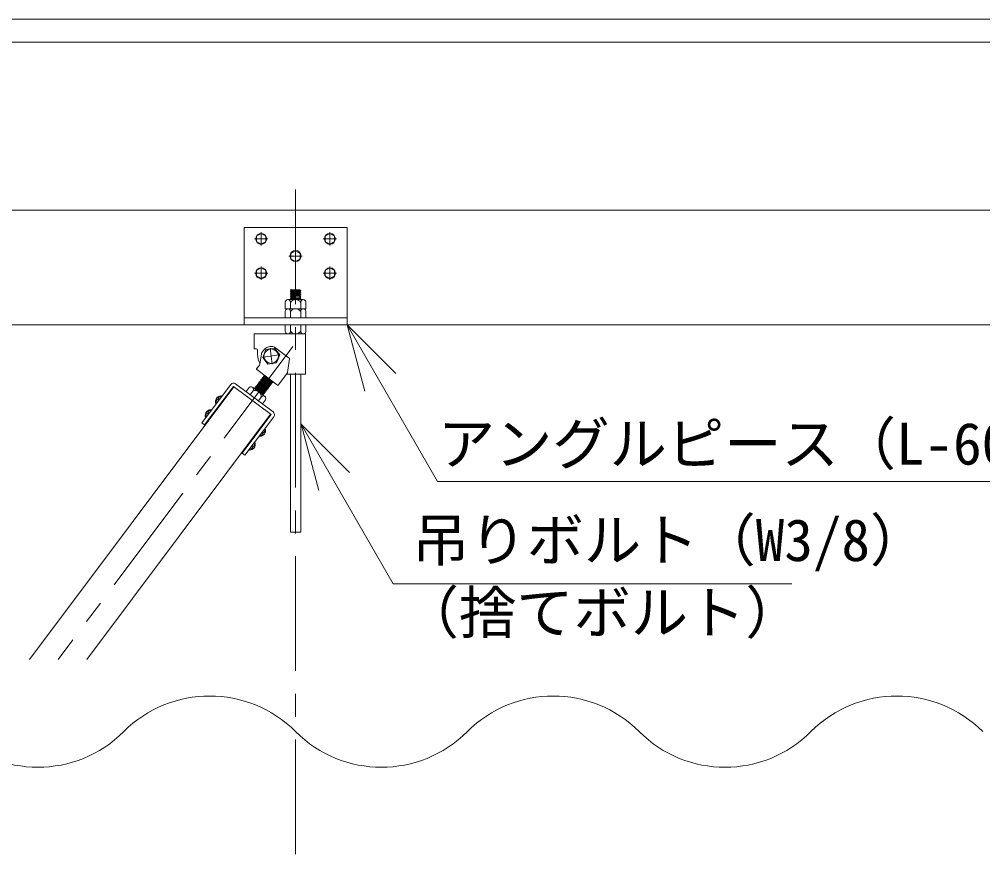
# Model space of a CAD drawing. Units: millimetres at full size, sheet at 1:20; details may follow other scales. Extents: x -4155 to 4045, y -2866 to 2834.
# Drawn here: x 2474 to 3315, y -854 to -124 of the extents above; entities that cross this region are included whole.
import ezdxf
from ezdxf.enums import TextEntityAlignment as Align

# ---------------------------------------------------------------- set-up
doc = ezdxf.new("R2010")
doc.units = ezdxf.units.MM
doc.header["$LTSCALE"] = 20
doc.linetypes.add('CHAIN1', pattern=[8, 5, -1, 1, -1])
for name, color, linetype, lineweight in [('1-0_断面', 7, 'Continuous', 9), ('1-1_寸法', 7, 'Continuous', 9), ('1-2_文字', 7, 'Continuous', 9), ('F-1_レイアウト', 7, 'Continuous', 9)]:
    doc.layers.add(name, color=color, linetype=linetype, lineweight=lineweight)
doc.styles.add('ＭＳ ゴシック', font='')
doc.styles.get('ＭＳ ゴシック').set_extended_font_data('MS Gothic')

msp = doc.modelspace()

# ---------------------------------------------------------------- linework, layer by layer
at = {"layer": '1-0_断面', "color": 4, "linetype": 'CHAIN1'}
for p, q in [((2715.01, -272.42), (2715.01, -2166.27)), ((2712.62, -409.27), (2507.71, -682.46))]:
    msp.add_line(p, q, dxfattribs=at)
at = {"layer": '1-0_断面'}
for p, q in [((-175.46, -290.46), (3865.94, -290.46)), ((2760.01, -305.46), (2670.01, -305.46)), ((2670.01, -305.46), (2670.01, -390.46)), ((2685.01, -309.7), (2685.01, -321.22)), ((2745.01, -309.7), (2745.01, -321.22)), ((2679.25, -315.46), (2690.77, -315.46)), ((2739.25, -315.46), (2750.77, -315.46)), ((2715.01, -324.7), (2715.01, -336.22)), ((2709.25, -330.46), (2720.77, -330.46)), ((2685.01, -339.7), (2685.01, -351.22)), ((2745.01, -339.7), (2745.01, -351.22)), ((2679.25, -345.46), (2690.77, -345.46)), ((2739.25, -345.46), (2750.77, -345.46)), ((2710.51, -360.13), (2711.31, -359.56)), ((2710.51, -360.13), (2711.31, -360.71)), ((2710.51, -361.28), (2711.31, -360.71)), ((2710.51, -361.28), (2711.31, -361.86)), ((2711.31, -359.56), (2718.71, -359.86)), ((2711.31, -360.71), (2718.71, -361.01)), ((2719.51, -360.5), (2718.71, -361.01)), ((2719.51, -361.65), (2718.71, -362.16)), ((2721.76, -368.46), (2708.26, -368.46)), ((2710.51, -362.43), (2711.31, -361.86)), ((2710.51, -362.43), (2711.31, -363.01)), ((2710.51, -363.58), (2711.31, -363.01)), ((2710.51, -363.58), (2711.31, -364.16)), ((2710.51, -364.73), (2711.31, -364.16)), ((2710.51, -364.73), (2711.31, -365.31)), ((2710.51, -365.88), (2711.31, -365.31)), ((2710.51, -365.88), (2711.31, -366.46)), ((2710.51, -367.03), (2711.31, -366.46)), ((2710.51, -367.03), (2711.31, -367.61)), ((2710.51, -368.18), (2711.31, -367.61)), ((2710.51, -368.18), (2710.9, -368.46)), ((2710.51, -368.18), (2717.47, -368.46)), ((2711.31, -361.86), (2718.71, -362.16)), ((2711.31, -363.01), (2718.71, -363.31)), ((2711.31, -364.16), (2718.71, -364.46)), ((2711.31, -365.31), (2718.71, -365.61)), ((2711.31, -366.46), (2718.71, -366.76)), ((2711.31, -367.61), (2718.71, -367.91)), ((2719.51, -362.8), (2718.71, -363.31)), ((2719.51, -363.95), (2718.71, -364.46)), ((2719.51, -365.1), (2718.71, -365.61)), ((2719.51, -366.25), (2718.71, -366.76)), ((2719.51, -367.4), (2718.71, -367.91)), ((2719.4, -368.46), (2718.71, -367.91)), ((2706.01, -370.49), (2706.01, -376.46)), ((2708.26, -376.46), (2706.01, -376.46)), ((2706.01, -378.49), (2706.01, -384.46)), ((2721.76, -376.46), (2708.26, -376.46)), ((2710.51, -370.96), (2710.51, -376.46)), ((2719.51, -370.96), (2719.51, -376.46)), ((2724.01, -376.46), (2721.76, -376.46)), ((2724.01, -370.49), (2724.01, -376.46)), ((2724.01, -378.49), (2724.01, -384.46)), ((2760.01, -384.46), (2670.01, -384.46)), ((2710.51, -378.96), (2710.51, -384.46)), ((2719.51, -378.96), (2719.51, -384.46)), ((-175.46, -390.46), (3865.94, -390.46)), ((2706.01, -396.44), (2706.01, -390.46)), ((2710.51, -395.96), (2710.51, -390.46)), ((2719.51, -395.96), (2719.51, -390.46)), ((2724.01, -396.44), (2724.01, -390.46)), ((2678.81, -398.96), (2678.81, -411.46)), ((2723.81, -398.46), (2679.31, -398.46)), ((2723.81, -398.46), (2679.31, -398.46)), ((2721.76, -398.46), (2708.26, -398.46)), ((2723.81, -398.46), (2723.81, -433.46)), ((2680.81, -411.46), (2678.81, -411.46)), ((2692.75, -410.85), (2694.73, -424.71)), ((2709.5, -419.6), (2696.49, -409.84)), ((2681.81, -412.46), (2681.81, -416.46)), ((2683.81, -424.77), (2685.14, -415.64)), ((2687.02, -412.74), (2685.52, -414.73)), ((2700.66, -416.79), (2686.81, -418.77)), ((2709.69, -420.07), (2707.95, -432.05)), ((2683.43, -425.68), (2681.04, -428.88)), ((2699.13, -443.08), (2681.13, -429.58)), ((2685.45, -437.32), (2692.93, -443.68)), ((2686.17, -436.36), (2693.65, -442.72)), ((2686.89, -435.4), (2694.37, -441.76)), ((2687.61, -434.44), (2687.73, -435.28)), ((2687.61, -434.44), (2695.09, -440.8)), ((2687.73, -435.28), (2694.25, -440.92)), ((2707.86, -432.28), (2699.83, -442.98)), ((2723.81, -433.46), (2706.97, -433.46)), ((2710.51, -571.42), (2710.51, -433.46)), ((2719.51, -571.42), (2719.51, -433.46)), ((2661.18, -444.52), (2482.71, -682.46)), ((2660.78, -444.22), (2635.58, -477.82)), ((2660.78, -444.22), (2693.58, -468.82)), ((2662.58, -441.82), (2695.38, -466.42)), ((2674.46, -445.14), (2671.78, -448.72)), ((2688.28, -452.97), (2677.48, -444.87)), ((2679.69, -445), (2687.17, -451.36)), ((2680.41, -444.04), (2687.89, -450.4)), ((2681.13, -443.08), (2688.61, -449.44)), ((2681.85, -442.12), (2689.33, -448.48)), ((2682.57, -441.16), (2690.05, -447.52)), ((2683.29, -440.2), (2690.77, -446.56)), ((2684.01, -439.24), (2691.49, -445.6)), ((2684.73, -438.28), (2692.21, -444.64)), ((2645.84, -459.14), (2650.5, -452.92)), ((2677.78, -448.22), (2675.38, -451.42)), ((2678.97, -445.96), (2679.36, -446.29)), ((2684.98, -453.62), (2682.58, -456.82)), ((2686.33, -451.48), (2686.34, -451.52)), ((2647.12, -455.99), (2646.58, -455.58)), ((2647.84, -455.03), (2647.3, -454.62)), ((2688.86, -455.94), (2686.18, -459.52)), ((2693.18, -468.52), (2532.71, -682.46)), ((2636.84, -471.14), (2641.5, -464.92)), ((2638.12, -467.99), (2637.58, -467.58)), ((2638.84, -467.03), (2638.3, -466.62)), ((2693.58, -468.82), (2668.37, -502.42)), ((2695.98, -470.62), (2670.77, -504.22)), ((2683.44, -487.34), (2688.1, -481.12)), ((2686.11, -485.23), (2686.64, -485.63)), ((2686.83, -484.27), (2687.36, -484.67)), ((2674.44, -499.34), (2679.1, -493.12)), ((2677.83, -496.27), (2678.36, -496.67)), ((2668.37, -502.42), (2670.77, -504.22)), ((2677.11, -497.23), (2677.64, -497.63)), ((2710.51, -571.42), (2719.51, -571.42))]:
    msp.add_line(p, q, dxfattribs=at)
for points in [[(2670.01, -390.46), (2760.01, -390.46), (2760.01, -305.46)], [(2710.51, -360.13), (2719.51, -360.5), (2718.71, -359.86)], [(2710.51, -361.28), (2719.51, -361.65), (2718.71, -361.01)], [(2710.51, -362.43), (2719.51, -362.8), (2718.71, -362.16)], [(2710.51, -363.58), (2719.51, -363.95), (2718.71, -363.31)], [(2710.51, -364.73), (2719.51, -365.1), (2718.71, -364.46)], [(2710.51, -365.88), (2719.51, -366.25), (2718.71, -365.61)], [(2710.51, -367.03), (2719.51, -367.4), (2718.71, -366.76)], [(2692.81, -442.84), (2686.29, -437.2), (2685.45, -437.32), (2685.57, -438.16)], [(2693.53, -441.88), (2687.01, -436.24), (2686.17, -436.36), (2686.29, -437.2)], [(2687.73, -435.28), (2686.89, -435.4), (2687.01, -436.24)], [(2658.38, -442.42), (2633.18, -476.02), (2635.58, -477.82)], [(2686.33, -451.48), (2679.81, -445.84), (2678.97, -445.96), (2678.98, -446)], [(2687.05, -450.52), (2680.53, -444.88), (2679.69, -445), (2679.81, -445.84)], [(2687.77, -449.56), (2681.25, -443.92), (2680.41, -444.04), (2680.53, -444.88)], [(2688.49, -448.6), (2681.97, -442.96), (2681.13, -443.08), (2681.25, -443.92)], [(2689.21, -447.64), (2682.69, -442), (2681.85, -442.12), (2681.97, -442.96)], [(2689.93, -446.68), (2683.41, -441.04), (2682.57, -441.16), (2682.69, -442)], [(2690.65, -445.72), (2684.13, -440.08), (2683.29, -440.2), (2683.41, -441.04)], [(2691.37, -444.76), (2684.85, -439.12), (2684.01, -439.24), (2684.13, -440.08)], [(2692.09, -443.8), (2685.57, -438.16), (2684.73, -438.28), (2684.85, -439.12)], [(2690.65, -445.72), (2690.77, -446.56), (2689.93, -446.68)], [(2691.37, -444.76), (2691.49, -445.6), (2690.65, -445.72)], [(2692.09, -443.8), (2692.21, -444.64), (2691.37, -444.76)], [(2692.81, -442.84), (2692.93, -443.68), (2692.09, -443.8)], [(2693.53, -441.88), (2693.65, -442.72), (2692.81, -442.84)], [(2694.25, -440.92), (2694.37, -441.76), (2693.53, -441.88)], [(2694.97, -439.96), (2695.09, -440.8), (2694.25, -440.92)], [(2687.05, -450.52), (2687.17, -451.36), (2686.33, -451.48)], [(2687.77, -449.56), (2687.89, -450.4), (2687.05, -450.52)], [(2688.49, -448.6), (2688.61, -449.44), (2687.77, -449.56)], [(2689.21, -447.64), (2689.33, -448.48), (2688.49, -448.6)], [(2689.93, -446.68), (2690.05, -447.52), (2689.21, -447.64)]]:
    msp.add_lwpolyline(points, dxfattribs=at)
for points in [[(2689.01, -313.15), (2689.01, -317.77), (2685.01, -320.08), (2681.01, -317.77), (2681.01, -313.15), (2685.01, -310.84)], [(2749.01, -313.15), (2749.01, -317.77), (2745.01, -320.08), (2741.01, -317.77), (2741.01, -313.15), (2745.01, -310.84)], [(2719.01, -328.15), (2719.01, -332.77), (2715.01, -335.08), (2711.01, -332.77), (2711.01, -328.15), (2715.01, -325.84)], [(2689.01, -343.15), (2689.01, -347.77), (2685.01, -350.08), (2681.01, -347.77), (2681.01, -343.15), (2685.01, -340.84)], [(2749.01, -343.15), (2749.01, -347.77), (2745.01, -350.08), (2741.01, -347.77), (2741.01, -343.15), (2745.01, -340.84)], [(2696.53, -410.81), (2701.17, -416.72), (2698.37, -423.68), (2690.94, -424.74), (2686.31, -418.84), (2689.1, -411.87)]]:
    msp.add_lwpolyline(points, close=True, dxfattribs=at)
for centre, radius in [((2685.01, -315.46), 4.8), ((2745.01, -315.46), 4.8), ((2715.01, -330.46), 4.8), ((2685.01, -345.46), 4.8), ((2745.01, -345.46), 4.8), ((2693.74, -417.78), 6.3)]:
    msp.add_circle(centre, radius, dxfattribs=at)
for centre, radius, start, end in [((2708.26, -370.73), 2.26, 353.97441, 173.97475), ((2715.01, -373.76), 5.3, 31.89079, 148.10922), ((2721.76, -370.73), 2.26, 6.02525, 186.02561), ((2708.26, -378.73), 2.26, 353.97441, 173.97475), ((2715.01, -381.76), 5.3, 31.89079, 148.10922), ((2721.76, -378.73), 2.26, 6.02525, 186.02561), ((2679.31, -398.96), 0.5, 90, 180), ((2708.26, -396.2), 2.26, 186.02525, 6.02559), ((2715.01, -393.16), 5.3, 211.89078, 328.10921), ((2721.76, -396.2), 2.26, 173.97439, 353.97475), ((2680.81, -412.46), 1, 0, 90), ((2693.74, -417.78), 8.4, 70.8816, 143.12881), ((2698.18, -415.79), 16.38, 182.35691, 209.6412), ((2687.12, -415.93), 2, 143.12881, 171.69465), ((2709.2, -420), 0.5, 351.73927, 53.12881), ((2681.44, -429.18), 0.5, 143.12881, 233.12881), ((2681.83, -424.48), 2, 323.12881, 351.69465), ((2707.46, -431.98), 0.5, 323.12881, 351.73927), ((2660.78, -444.22), 3, 53.12881, 143.12881), ((2676.12, -446.68), 2.26, 317.10322, 137.10356), ((2699.43, -442.68), 0.5, 233.12881, 323.12881), ((2650.13, -457.49), 5, 94.65783, 143.12876), ((2651.19, -458.29), 5.5, 113.20518, 134.79437), ((2648.7, -452.95), 0.431, 318.61695, 48.99449), ((2649.7, -453.79), 1.28, 52.94992, 89.14627), ((2650.4, -452.86), 0.117, 331.31504, 54.10966), ((2679.7, -453.16), 5.3, 355.0196, 111.23803), ((2686.92, -454.78), 2.26, 329.15406, 149.15442), ((2650.13, -457.49), 5, 143.12876, 191.6078), ((2645.37, -457.39), 0.431, 237.26243, 327.60734), ((2646.46, -458.12), 1.28, 197.13754, 233.21818), ((2645.76, -459.05), 0.117, 232.14892, 314.5131), ((2651.19, -458.29), 5.5, 151.4625, 173.05459), ((2646.6, -455.98), 0.394, 93.2326, 127.77706), ((2647.19, -455.29), 0.699, 263.94447, 22.31304), ((2647.68, -454.53), 0.394, 158.48045, 193.01319), ((2641.13, -469.49), 5, 143.12876, 191.6078), ((2636.37, -469.39), 0.431, 237.26243, 327.60734), ((2637.46, -470.12), 1.28, 197.13754, 233.21818), ((2642.19, -470.29), 5.5, 151.4625, 173.05459), ((2641.13, -469.49), 5, 94.65783, 143.12876), ((2637.6, -467.98), 0.394, 93.2326, 127.77706), ((2638.19, -467.29), 0.699, 263.94447, 22.31304), ((2638.68, -466.53), 0.394, 158.48045, 193.01319), ((2642.19, -470.29), 5.5, 113.20518, 134.79437), ((2639.7, -464.95), 0.431, 318.61695, 48.99449), ((2640.7, -465.79), 1.28, 52.94992, 89.14627), ((2641.4, -464.86), 0.117, 331.31504, 54.10966), ((2693.58, -468.82), 3, 323.12881, 53.12881), ((2636.76, -471.05), 0.117, 232.14892, 314.5131), ((2683.54, -487.39), 0.117, 151.74452, 234.1087), ((2684.24, -486.46), 1.28, 233.03944, 269.12008), ((2683.82, -482.76), 5, 274.64982, 323.12886), ((2685.24, -487.3), 0.431, 138.65028, 228.99519), ((2682.75, -481.96), 5.5, 293.20303, 314.79512), ((2686.75, -484.96), 0.699, 83.94457, 202.31315), ((2686.26, -485.72), 0.394, 338.48056, 13.02502), ((2687.34, -484.28), 0.394, 273.24443, 307.77717), ((2682.75, -481.96), 5.5, 331.46325, 353.05244), ((2683.82, -482.76), 5, 323.12886, 11.59979), ((2688.19, -481.2), 0.117, 52.14796, 134.94258), ((2688.57, -482.86), 0.431, 57.26313, 147.64067), ((2687.49, -482.13), 1.28, 17.11135, 53.3077), ((2677.75, -496.96), 0.699, 83.94457, 202.31315), ((2673.75, -493.96), 5.5, 331.46325, 353.05244), ((2674.82, -494.76), 5, 323.12886, 11.59979), ((2679.19, -493.2), 0.117, 52.14796, 134.94258), ((2679.57, -494.86), 0.431, 57.26313, 147.64067), ((2678.48, -494.13), 1.28, 17.11135, 53.3077), ((2674.54, -499.39), 0.117, 151.74452, 234.1087), ((2675.24, -498.46), 1.28, 233.03944, 269.12008), ((2674.82, -494.76), 5, 274.64982, 323.12886), ((2676.24, -499.3), 0.431, 138.65028, 228.99519), ((2673.75, -493.96), 5.5, 293.20303, 314.79512), ((2677.26, -497.72), 0.394, 338.48056, 13.02502), ((2678.34, -496.28), 0.394, 273.24443, 307.77717)]:
    msp.add_arc(centre, radius, start, end, dxfattribs=at)
at = {"layer": '1-1_寸法'}
for centre, start, end in [((2640.01, -820.43), 45, 135), ((2940.01, -820.43), 45, 135), ((3240.01, -820.43), 45, 135), ((2490.01, -670.43), 225, 315), ((2790.01, -670.43), 225, 315), ((3090.01, -670.43), 225, 315)]:
    msp.add_arc(centre, 106.07, start, end, dxfattribs=at)
at = {"layer": '1-2_文字'}
for p, q in [((2760.01, -390.46), (2775.54, -448.42)), ((2760.01, -390.46), (2802.43, -432.89)), ((2838.91, -527.12), (2760.01, -390.46)), ((2719.79, -477.01), (2762.22, -519.43)), ((2838.91, -527.12), (3653.44, -527.12))]:
    msp.add_line(p, q, dxfattribs=at)
for points in [[(2800.34, -616.51), (2719.79, -477.01), (2735.32, -534.96)], [(2800.34, -616.51), (2942.26, -616.51), (3148.46, -616.51)]]:
    msp.add_lwpolyline(points, dxfattribs=at)
at = {"layer": 'F-1_レイアウト'}
for p, q in [((-1314.85, -123.87), (4045.15, -123.87)), ((-1314.85, -143.87), (4045.15, -143.87))]:
    msp.add_line(p, q, dxfattribs=at)

# ---------------------------------------------------------------- texts
at = {"layer": '1-2_文字', "style": 'ＭＳ ゴシック'}
for s, p in [('アングルピース（L-60×85×90 t6）', (2839.22, -523.48)), ('吊りボルト（W3/8）', (2816.81, -607.59)), ('（捨てボルト）', (2807.7, -670.76))]:
    msp.add_text(s, height=36.66, dxfattribs=at).set_placement(p, align=Align.BOTTOM_LEFT)

doc.saveas('drawing.dxf')
